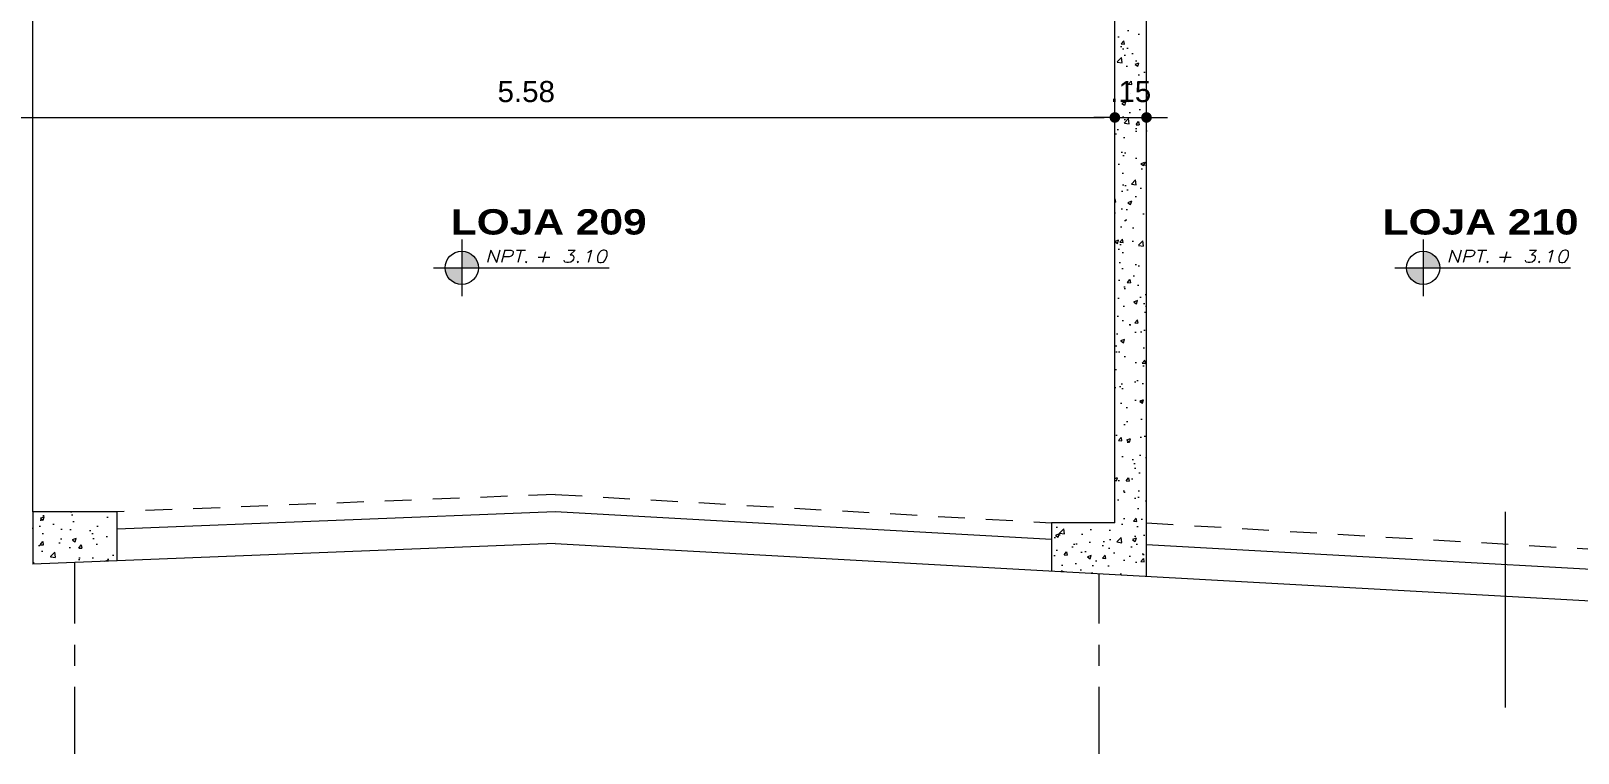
# Model space of a CAD drawing. Header units: millimetres. Extents: x 2178 to 2304, y 1220 to 1359.
# Drawn here: x 2213.31 to 2220.64, y 1283.62 to 1287.04 of the extents above; entities that cross this region are included whole.
import ezdxf
from ezdxf.enums import TextEntityAlignment as Align

# ---------------------------------------------------------------- set-up
doc = ezdxf.new("R2010")
doc.units = ezdxf.units.MM
doc.linetypes.add('CENTER', pattern=[50.8, 31.75, -6.35, 6.35, -6.35])
doc.linetypes.add('HIDDEN', pattern=[9.525, 6.35, -3.175])
doc.layers.get('0').update_dxf_attribs({"lineweight": 0})
for name, color, linetype, lineweight in [('COTAS', 40, 'Continuous', 20), ('Ejes22', 50, 'CENTER', 9), ('PLUMA 7', 10, 'Continuous', 0), ('PROY', 13, 'HIDDEN', 13), ('TEXTO', 5, 'Continuous', 18)]:
    doc.layers.add(name, color=color, linetype=linetype, lineweight=lineweight)
doc.layers.add('pisos....', color=7, linetype='Continuous', lineweight=5, true_color=0x7c7f7e)
doc.styles.add('ARIAL', font='arial.ttf')
doc.styles.add('ARIAL-N', font='arialbd.ttf')
doc.styles.add('SIMPLEX', font='simplex.shx', dxfattribs={"width": 1.2, "oblique": 15})
doc.dimstyles.new('RPM 50', dxfattribs={"dimtxt": 0.1, "dimasz": 0.05, "dimexe": 0.0885, "dimexo": 0.1535, "dimgap": 0.071, "dimtad": 2, "dimtih": 1, "dimtoh": 1, "dimzin": 4, "dimdsep": 46, "dimtxsty": 'ARIAL', "dimblk": 'DOT', "dimcen": 0.4, "dimdle": 0.25, "dimclrd": 8, "dimclre": 8, "dimclrt": 9, "dimadec": 0, "dimazin": 0, "dimtfac": 1, "dimtix": 1, "dimtmove": 0, "dimatfit": 3, "dimldrblk": 'DOT', "dimfxl": 0.5, "dimfxlon": 1, "dimlwd": 0, "dimlwe": 0, "dimarcsym": 0})
pattern_1 = [(50, (1020.13603, -473.25467), (0.182184669, -0.015939086), [0.01905, -0.20955]), (355, (1020.13603, -473.25467), (-0.035243421, 0.191056845), [0.01524, -0.167640584]), (100.451445, (1020.15121, -473.256), (0.146941247, 0.175117752), [0.016190009, -0.178090245]), (46.1842, (1020.13603, -473.20387), (0.27107904, -0.042042328), [0.028575, -0.314325]), (96.635558, (1020.15862, -473.20738), (0.237404134, 0.247426125), [0.024285023, -0.267135608]), (351.184151, (1020.13603, -473.20387), (0.237404134, 0.247426125), [0.022859967, -0.251459732]), (21, (1020.16143, -473.21657), (0.151614391, -0.102265198), [0.01905, -0.20955]), (326, (1020.16143, -473.21657), (0.061802028, 0.184187966), [0.01524, -0.16764]), (71.451445, (1020.17407, -473.2251), (0.21341642, 0.081922769), [0.016190009, -0.178089938]), (37.5, (1020.13603, -473.25467), (0.0030886033, 0.0845550389), [0, -0.165608, 0, -0.17018, 0, -0.168275]), (7.5, (1020.13603, -473.25467), (0.0668196625, 0.100180575), [0, -0.097028, 0, -0.161798, 0, -0.064135]), (327.5, (1020.07939, -473.25467), (0.1355905952, -0.005728744), [0, -0.0635, 0, -0.19812, 0, -0.26289]), (317.5, (1020.05399, -473.25467), (0.1481291814, 0.025426491), [0, -0.08255, 0, -0.131572, 0, -0.18669])]

# ---------------------------------------------------------------- blocks, each defined once
blk = doc.blocks.new('_DOT')
at = {"color": 0, "linetype": 'ByBlock'}
blk.add_line((-0.5, 0), (-1, 0), dxfattribs=at)
at = {"color": 0, "linetype": 'ByBlock', "const_width": 0.5}
blk.add_lwpolyline([(-0.25, 0, 1), (0.25, 0, 1)], format="xyb", close=True, dxfattribs=at)
blk = doc.blocks.new('*D1222')
at = {"color": 8, "lineweight": 0, "transparency": 16777216}
for p, q in [((2213.3192, 1283.4115), (2213.3192, 1282.823)), ((2213.7192, 1283.4115), (2213.7192, 1282.823)), ((2213.3692, 1282.9115), (2213.6692, 1282.9115))]:
    blk.add_line(p, q, dxfattribs=at)
at = {"layer": 'Defpoints', "color": 0, "transparency": 16777216}
for p in [(2213.3192, 1284.7613), (2213.7192, 1284.7613), (2213.7192, 1282.9115)]:
    blk.add_point(p, dxfattribs=at)
at = {"color": 8, "lineweight": 0, "transparency": 16777216, "xscale": 0.05, "yscale": 0.05, "zscale": 0.05, "rotation": 180}
blk.add_blockref('_DOT', (2213.3192, 1282.9115), dxfattribs=at)
at = {"color": 8, "lineweight": 0, "transparency": 16777216, "xscale": 0.05, "yscale": 0.05, "zscale": 0.05}
blk.add_blockref('_DOT', (2213.7192, 1282.9115), dxfattribs=at)
at = {"color": 9, "transparency": 16777216, "insert": (2213.5192, 1282.7895), "char_height": 0.1, "attachment_point": 5, "style": 'ARIAL'}
blk.add_mtext('.40', dxfattribs=at)
blk = doc.blocks.new('*D1223')
at = {"color": 8, "lineweight": 0, "transparency": 16777216}
for p, q in [((2213.7192, 1283.4115), (2213.7192, 1282.823)), ((2218.1442, 1283.4115), (2218.1442, 1282.823)), ((2213.7692, 1282.9115), (2218.0942, 1282.9115))]:
    blk.add_line(p, q, dxfattribs=at)
at = {"layer": 'Defpoints', "color": 0, "transparency": 16777216}
for p in [(2213.7192, 1284.7613), (2218.1442, 1284.7085), (2218.1442, 1282.9115)]:
    blk.add_point(p, dxfattribs=at)
at = {"color": 8, "lineweight": 0, "transparency": 16777216, "xscale": 0.05, "yscale": 0.05, "zscale": 0.05, "rotation": 180}
blk.add_blockref('_DOT', (2213.7192, 1282.9115), dxfattribs=at)
at = {"color": 8, "lineweight": 0, "transparency": 16777216, "xscale": 0.05, "yscale": 0.05, "zscale": 0.05}
blk.add_blockref('_DOT', (2218.1442, 1282.9115), dxfattribs=at)
at = {"color": 9, "transparency": 16777216, "insert": (2215.9317, 1282.7894), "char_height": 0.1, "attachment_point": 5, "style": 'ARIAL'}
blk.add_mtext('4.43', dxfattribs=at)
blk = doc.blocks.new('*D1224')
at = {"color": 8, "lineweight": 0, "transparency": 16777216}
for p, q in [((2218.1442, 1283.4115), (2218.1442, 1282.823)), ((2218.5942, 1283.4115), (2218.5942, 1282.823)), ((2218.1942, 1282.9115), (2218.5442, 1282.9115))]:
    blk.add_line(p, q, dxfattribs=at)
at = {"layer": 'Defpoints', "color": 0, "transparency": 16777216}
for p in [(2218.1442, 1284.7085), (2218.5942, 1284.6062), (2218.5942, 1282.9115)]:
    blk.add_point(p, dxfattribs=at)
at = {"color": 8, "lineweight": 0, "transparency": 16777216, "xscale": 0.05, "yscale": 0.05, "zscale": 0.05, "rotation": 180}
blk.add_blockref('_DOT', (2218.1442, 1282.9115), dxfattribs=at)
at = {"color": 8, "lineweight": 0, "transparency": 16777216, "xscale": 0.05, "yscale": 0.05, "zscale": 0.05}
blk.add_blockref('_DOT', (2218.5942, 1282.9115), dxfattribs=at)
at = {"color": 9, "transparency": 16777216, "insert": (2218.3692, 1282.7897), "char_height": 0.1, "attachment_point": 5, "style": 'ARIAL'}
blk.add_mtext('.45', dxfattribs=at)
blk = doc.blocks.new('*D1225')
at = {"color": 8, "lineweight": 0, "transparency": 16777216}
for p, q in [((2218.5942, 1283.3996), (2218.5942, 1282.8111)), ((2222.0692, 1283.3996), (2222.0692, 1282.8111)), ((2218.6442, 1282.8996), (2222.0192, 1282.8996))]:
    blk.add_line(p, q, dxfattribs=at)
at = {"layer": 'Defpoints', "color": 0, "transparency": 16777216}
for p in [(2218.5942, 1284.6062), (2222.0692, 1284.5868), (2222.0692, 1282.8996)]:
    blk.add_point(p, dxfattribs=at)
at = {"color": 8, "lineweight": 0, "transparency": 16777216, "xscale": 0.05, "yscale": 0.05, "zscale": 0.05, "rotation": 180}
blk.add_blockref('_DOT', (2218.5942, 1282.8996), dxfattribs=at)
at = {"color": 8, "lineweight": 0, "transparency": 16777216, "xscale": 0.05, "yscale": 0.05, "zscale": 0.05}
blk.add_blockref('_DOT', (2222.0692, 1282.8996), dxfattribs=at)
at = {"color": 9, "transparency": 16777216, "insert": (2220.3317, 1282.7775), "char_height": 0.1, "attachment_point": 5, "style": 'ARIAL'}
blk.add_mtext('3.48', dxfattribs=at)
blk = doc.blocks.new('*D1283')
at = {"color": 8, "lineweight": 0, "transparency": 16777216}
for p, q in [((2212.8692, 1286.629), (2212.8692, 1286.7175)), ((2218.4442, 1286.629), (2218.4442, 1286.7175)), ((2212.9192, 1286.629), (2218.3942, 1286.629))]:
    blk.add_line(p, q, dxfattribs=at)
at = {"layer": 'Defpoints', "color": 0, "transparency": 16777216}
for p in [(2218.4442, 1286.629), (2212.8692, 1286.5515), (2218.4442, 1286.5515)]:
    blk.add_point(p, dxfattribs=at)
at = {"color": 8, "lineweight": 0, "transparency": 16777216, "xscale": 0.05, "yscale": 0.05, "zscale": 0.05, "rotation": 180}
blk.add_blockref('_DOT', (2212.8692, 1286.629), dxfattribs=at)
at = {"color": 8, "lineweight": 0, "transparency": 16777216, "xscale": 0.05, "yscale": 0.05, "zscale": 0.05}
blk.add_blockref('_DOT', (2218.4442, 1286.629), dxfattribs=at)
at = {"color": 9, "transparency": 16777216, "insert": (2215.6567, 1286.7511), "char_height": 0.1, "attachment_point": 5, "style": 'ARIAL'}
blk.add_mtext('5.58', dxfattribs=at)
blk = doc.blocks.new('*D1284')
at = {"color": 8, "lineweight": 0, "transparency": 16777216}
for p, q in [((2218.4442, 1286.629), (2218.4442, 1286.7175)), ((2218.5942, 1286.629), (2218.5942, 1286.7175)), ((2218.3942, 1286.629), (2218.3442, 1286.629)), ((2218.4442, 1286.629), (2218.5942, 1286.629)), ((2218.6442, 1286.629), (2218.6942, 1286.629))]:
    blk.add_line(p, q, dxfattribs=at)
at = {"layer": 'Defpoints', "color": 0, "transparency": 16777216}
for p in [(2218.5942, 1286.629), (2218.5942, 1286.629), (2218.4442, 1286.5515)]:
    blk.add_point(p, dxfattribs=at)
at = {"color": 8, "lineweight": 0, "transparency": 16777216, "xscale": 0.05, "yscale": 0.05, "zscale": 0.05}
blk.add_blockref('_DOT', (2218.4442, 1286.629), dxfattribs=at)
at = {"color": 8, "lineweight": 0, "transparency": 16777216, "xscale": 0.05, "yscale": 0.05, "zscale": 0.05, "rotation": 180}
blk.add_blockref('_DOT', (2218.5942, 1286.629), dxfattribs=at)
at = {"color": 9, "transparency": 16777216, "insert": (2218.5192, 1286.7511), "char_height": 0.1, "attachment_point": 5, "style": 'ARIAL'}
blk.add_mtext('.15', dxfattribs=at)
blk = doc.blocks.new('N')
at = {"linetype": 'Continuous'}
h = blk.add_hatch(color=256, dxfattribs=at)
h.paths.add_polyline_path([(0, 0.1), (0, 0), (0.1, 0, 0.414214)])
h.paths.add_polyline_path([(-0.1, 0, 0.414214), (0, -0.1), (0, 0)])
for points in [[(0, 0.17), (0, -0.17)], [(-0.17, 0), (0.8871, 0)]]:
    blk.add_lwpolyline(points)
blk.add_circle((0, 0), 0.1)
at = {"color": 64, "style": 'SIMPLEX', "oblique": 15, "width": 1.2}
blk.add_text('NPT.', height=0.075, dxfattribs=at).set_placement((0.1398, 0.0314))
at = {"color": 64, "style": 'SIMPLEX', "oblique": 15, "width": 1.062312}
blk.add_attdef('NIV', text='', height=0.075, dxfattribs=at).set_placement((0.4349, 0.0314), (0.875, 0.0314), align=Align.FIT)

msp = doc.modelspace()

# ---------------------------------------------------------------- hatches: boundary and pattern name
h = msp.add_hatch()
h.set_pattern_fill('AR-CONC', color=256, scale=0.001)
h.set_pattern_definition(pattern_1)
h.paths.add_polyline_path([(2218.5942, 1288.0215), (2218.1942, 1288.0215), (2218.1942, 1287.7715), (2218.4442, 1287.7715), (2218.4442, 1284.7085), (2218.1442, 1284.7085), (2218.1442, 1284.481), (2218.5942, 1284.456), (2218.5942, 1284.7085)])
h = msp.add_hatch()
h.set_pattern_fill('AR-CONC', color=256, scale=0.001)
h.set_pattern_definition(pattern_1)
h.paths.add_polyline_path([(2213.7192, 1284.7613), (2213.3192, 1284.7613), (2213.3192, 1284.5133), (2213.7192, 1284.5292)])

# ---------------------------------------------------------------- linework, layer by layer
msp.add_lwpolyline([(2220.2942, 1283.8333), (2220.2942, 1284.7614)])
at = {"layer": 'Ejes22', "linetype": 'CENTER', "lineweight": 9, "ltscale": 0.01}
for points in [[(2213.5192, 1281.7615), (2213.5192, 1284.5212)], [(2218.3692, 1281.7615), (2218.3692, 1284.4685)]]:
    msp.add_lwpolyline(points, dxfattribs=at)
at = {"layer": 'pisos....'}
msp.add_lwpolyline([(2213.3192, 1284.7613), (2213.3192, 1290.2215)], dxfattribs=at)
at = {"layer": 'PLUMA 7'}
for points in [[(2218.5942, 1284.7085), (2218.5942, 1288.0215)], [(2218.4442, 1284.7085), (2218.4442, 1287.7715)], [(2213.7192, 1284.5292), (2213.7192, 1284.7613), (2213.3192, 1284.7613)], [(2213.3192, 1284.7613), (2213.3192, 1284.5133)], [(2215.7942, 1284.7616), (2213.7192, 1284.6793)], [(2215.7942, 1284.7617), (2218.1442, 1284.6312)], [(2218.4442, 1284.7085), (2218.1442, 1284.7085), (2218.1442, 1284.481)], [(2218.5942, 1284.456), (2218.5942, 1284.7085)], [(2215.7942, 1284.6115), (2215.7942, 1284.6115), (2213.3192, 1284.5133)], [(2215.7942, 1284.6115), (2222.0673, 1284.263)], [(2218.5942, 1284.6062), (2222.0692, 1284.4131)]]:
    msp.add_lwpolyline(points, dxfattribs=at)
at = {"layer": 'PROY', "ltscale": 0.02, "flags": 128}
for points in [[(2215.7942, 1284.8435), (2213.7192, 1284.7612)], [(2215.7941, 1284.8435), (2218.1442, 1284.7085)], [(2218.5942, 1284.7085), (2222.0692, 1284.5033)]]:
    msp.add_lwpolyline(points, dxfattribs=at)

# ---------------------------------------------------------------- block references
at = {"layer": 'COTAS'}
ref = msp.add_blockref('N', (2215.3512, 1285.9167), dxfattribs=dict(at, xscale=0.7870854846603947, yscale=0.7870854846603947, zscale=0.7870854846603947))
ref.add_attrib('NIV', '+ 3.10', dxfattribs={"layer": '0', "color": 64, "height": 0.05903, "style": 'SIMPLEX', "oblique": 15, "width": 1.173602}).set_placement((2215.6935, 1285.9414), (2216.0399, 1285.9414), align=Align.FIT)
ref = msp.add_blockref('N', (2219.9042, 1285.9167), dxfattribs=dict(at, xscale=0.7870854846603947, yscale=0.7870854846603947, zscale=0.7870854846603947))
ref.add_attrib('NIV', '+ 3.10', dxfattribs={"layer": '0', "color": 64, "height": 0.05903, "style": 'SIMPLEX', "oblique": 15, "width": 1.173602}).set_placement((2220.2465, 1285.9414), (2220.5929, 1285.9414), align=Align.FIT)

# ---------------------------------------------------------------- texts
at = {"layer": 'TEXTO', "style": 'ARIAL-N', "width": 1.2}
for s, p in [('LOJA 209', (2215.763, 1286.0744)), ('LOJA 210', (2220.1765, 1286.0744))]:
    msp.add_text(s, height=0.12, dxfattribs=at).set_placement(p, align=Align.CENTER)

# ---------------------------------------------------------------- dimensions: what is measured, and where the dimension line sits
for base, p1, p2, picture, middle in [((2218.4442489342, 1286.6290132116), (2212.8692489342, 1286.5515132116), (2218.4442489342, 1286.5515132116), '*D1283', (2215.6567489342, 1286.7510705104)), ((2218.5942, 1286.629), (2218.4442, 1286.5515), (2218.5942, 1286.629), '*D1284', (2218.5192, 1286.7511)), ((2218.1442489342, 1282.9115132116), (2213.7192489342, 1284.7613147989), (2218.1442489342, 1284.708457656), '*D1223', (2215.9317489342, 1282.7894218064)), ((2218.5942, 1282.9115), (2218.1442, 1284.7085), (2218.5942, 1284.6062), '*D1224', (2218.3692, 1282.7897)), ((2222.0692489342, 1282.8995559063), (2218.5942489342, 1284.6061889592), (2222.0692489342, 1284.586779001), '*D1225', (2220.3317489342, 1282.7774645011))]:
    dim = msp.add_linear_dim(base=base, p1=p1, p2=p2, dimstyle='RPM 50', override={"dimtmove": 1})
    dim.commit()
    dim.dimension.update_dxf_attribs({"geometry": picture, "text_midpoint": middle})
dim = msp.add_linear_dim(base=(2213.7192, 1282.9115), p1=(2213.3192, 1284.7613), p2=(2213.7192, 1284.7613), dimstyle='RPM 50')
dim.commit()
dim.dimension.update_dxf_attribs({"geometry": '*D1222', "text_midpoint": (2213.5192, 1282.7895)})

doc.saveas('drawing.dxf')
